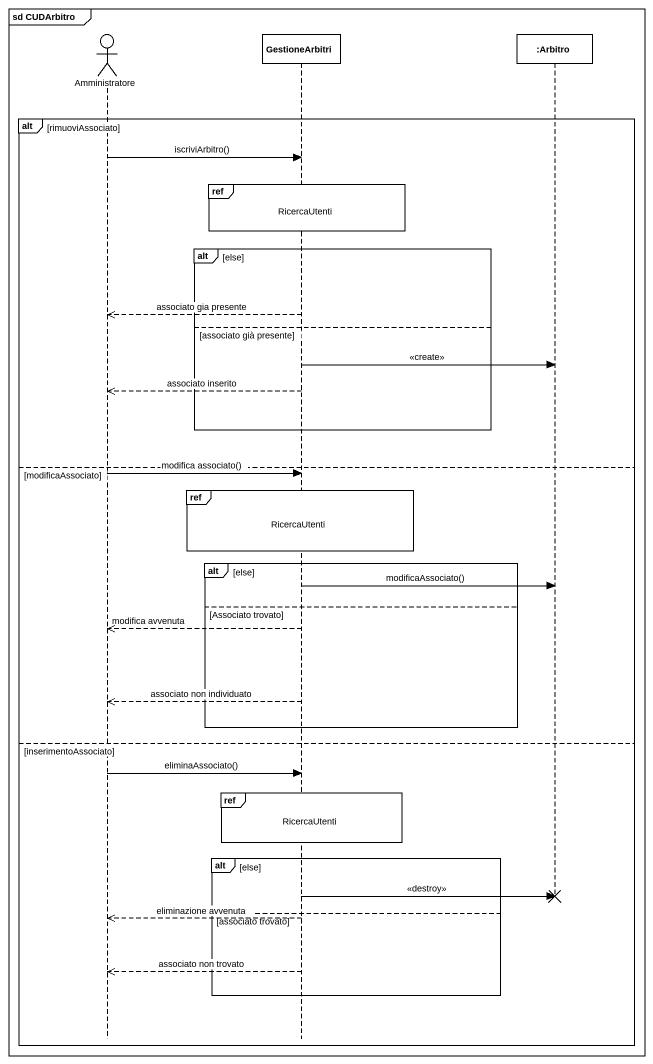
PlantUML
@startuml
mainframe sd CUDArbitro
hide footbox
actor Amministratore
participant GestioneArbitri
participant ":Arbitro" as Arbitro

alt rimuoviAssociato
  Amministratore -> GestioneArbitri : iscriviArbitro()
  ref over GestioneArbitri : RicercaUtenti
  alt else
    GestioneArbitri -->> Amministratore : associato gia presente
  else associato già presente
    GestioneArbitri -> Arbitro : <<create>>
    GestioneArbitri -->> Amministratore : associato inserito
  end
else modificaAssociato
  Amministratore -> GestioneArbitri : modifica associato()
  ref over GestioneArbitri : RicercaUtenti
  alt else
    GestioneArbitri -> Arbitro : modificaAssociato()
  else Associato trovato
    GestioneArbitri -->> Amministratore : modifica avvenuta
    GestioneArbitri -->> Amministratore : associato non individuato
  end
else inserimentoAssociato
  Amministratore -> GestioneArbitri : eliminaAssociato()
  ref over GestioneArbitri : RicercaUtenti
  alt else
    GestioneArbitri -> Arbitro !! : <<destroy>>
  else associato trovato
    GestioneArbitri -->> Amministratore : eliminazione avvenuta
    GestioneArbitri -->> Amministratore : associato non trovato
  end
end
@enduml
